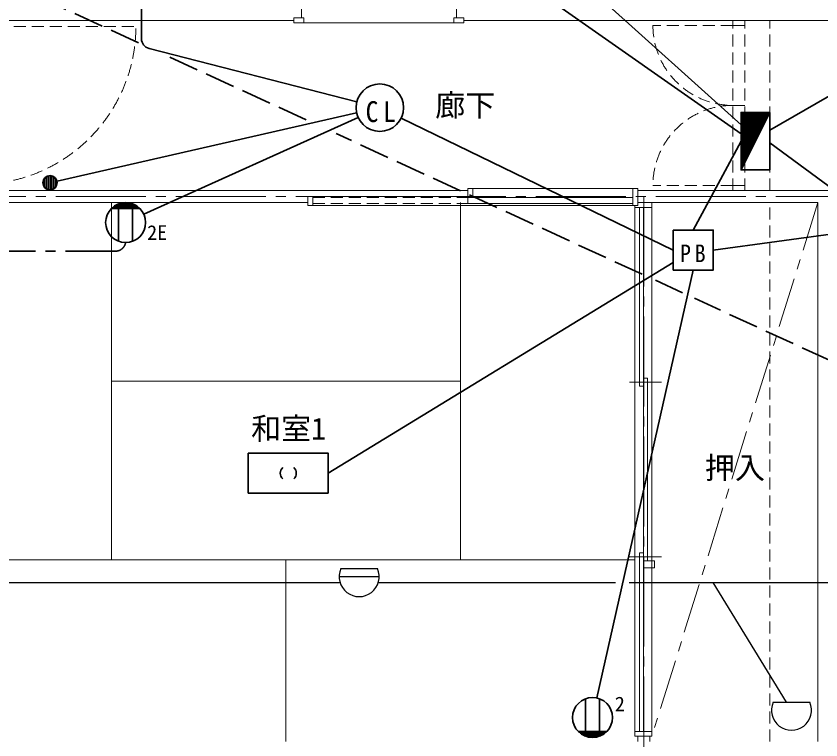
# Model space of a CAD drawing. Units: millimetres at full size, sheet at 1:50; details may follow other scales. Extents: x -9674 to 9699, y -6794 to 6791.
# Drawn here: x -2142 to 1882, y -2255 to 1364 of the extents above; entities that cross this region are included whole.
import ezdxf
from ezdxf.enums import TextEntityAlignment as Align

# ---------------------------------------------------------------- set-up
doc = ezdxf.new("R2010")
doc.units = ezdxf.units.MM
doc.header["$LTSCALE"] = 50
for name, pattern in [('CHAIN1', [8, 5, -1, 1, -1]), ('CHAIN2', [12, 9, -1, 1, -1]), ('DASHED1', [1.8, 1.2, -0.6]), ('DASHED3', [4, 3, -1])]:
    doc.linetypes.add(name, pattern=pattern)
for name, color, linetype, lineweight in [('1-0_芯', 134, 'CHAIN2', 9), ('1-2_間仕切', 134, 'Continuous', 9), ('1-3_建具', 134, 'Continuous', 9), ('1-4_仕上げ', 134, 'Continuous', 9), ('1-7_その他', 134, 'DASHED1', 9), ('1-C_梁', 134, 'DASHED1', 9), ('2-0_芯', 2, 'Continuous', 35), ('2-E', 2, 'Continuous', 35), ('3-3', 1, 'Continuous', 25), ('3-E', 3, 'Continuous', 35)]:
    doc.layers.add(name, color=color, linetype=linetype, lineweight=lineweight)
doc.layers.add('1-A_文字', color=134, linetype='Continuous')
doc.styles.add('ＭＳ ゴシック', font='')
doc.styles.get('ＭＳ ゴシック').set_extended_font_data('MS Gothic')

msp = doc.modelspace()

# ---------------------------------------------------------------- linework, layer by layer
at = {"layer": '1-0_芯'}
for p, q in [((-8542.5, 462.91), (2697.5, 462.91)), ((997.5, -3587.09), (997.5, 462.91))]:
    msp.add_line(p, q, dxfattribs=at)
at = {"layer": '1-2_間仕切'}
for p, q in [((-715, 1355.41), (-715, 1402.91)), ((60, 1355.41), (60, 1402.91)), ((-752.5, 1342.91), (-2392.5, 1342.91)), ((1923.5, 1342.91), (97.5, 1342.91)), ((-2632.5, 492.91), (117.5, 492.91)), ((967.5, 492.91), (1923.5, 492.91)), ((-657.5, 462.91), (117.5, 462.91)), ((-2632.5, 432.91), (-682.5, 432.91)), ((967.5, 432.91), (1867.5, 432.91)), ((1867.5, -2262.09), (1867.5, 432.91)), ((967.5, -2262.09), (967.5, -2236.09)), ((1027.5, -2262.09), (1027.5, -2236.09))]:
    msp.add_line(p, q, dxfattribs=at)
at = {"layer": '1-3_建具'}
for p, q in [((-702.5, 1355.41), (-752.5, 1355.41)), ((-752.5, 1330.41), (-752.5, 1355.41)), ((-702.5, 1330.41), (-752.5, 1330.41)), ((-702.5, 1330.41), (-702.5, 1355.41)), ((-702.5, 1330.41), (47.5, 1330.41)), ((47.5, 1330.41), (47.5, 1355.41)), ((97.5, 1355.41), (47.5, 1355.41)), ((97.5, 1330.41), (47.5, 1330.41)), ((97.5, 1330.41), (97.5, 1355.41)), ((142.5, 502.91), (117.5, 502.91)), ((117.5, 462.91), (117.5, 502.91)), ((142.5, 502.91), (942.5, 502.91)), ((142.5, 462.91), (142.5, 502.91)), ((967.5, 502.91), (942.5, 502.91)), ((942.5, 502.91), (942.5, 417.91)), ((967.5, 417.91), (967.5, 502.91)), ((-682.5, 462.91), (-682.5, 437.91)), ((-682.5, 417.91), (-682.5, 462.91)), ((-657.5, 417.91), (-657.5, 462.91)), ((142.5, 462.91), (117.5, 462.91)), ((117.5, 427.91), (117.5, 457.91)), ((117.5, 457.91), (942.5, 457.91)), ((-657.5, 417.91), (-682.5, 417.91)), ((-657.5, 417.91), (942.5, 417.91)), ((117.5, 427.91), (942.5, 427.91)), ((967.5, 417.91), (942.5, 417.91)), ((952.5, 417.91), (952.5, 407.91)), ((1037.5, 407.91), (952.5, 407.91)), ((975, 407.91), (975, -485.42)), ((995, -485.42), (995, 407.91)), ((1037.5, 407.91), (1037.5, 432.91)), ((1037.5, 407.91), (1037.5, -2212.09)), ((1085, -465.42), (925, -465.42)), ((975, -485.42), (995, -485.42)), ((975, -1318.75), (995, -1318.75)), ((975, -1318.75), (975, -2212.09)), ((995, -1318.75), (995, -2212.09)), ((1085, -1338.75), (925, -1338.75)), ((1037.5, -2212.09), (952.5, -2212.09)), ((1037.5, -2236.09), (1037.5, -2212.09)), ((1037.5, -2236.09), (952.5, -2236.09))]:
    msp.add_line(p, q, dxfattribs=at)
at = {"layer": '1-3_建具', "linetype": 'DASHED1'}
for p, q in [((1442.5, 492.91), (1442.5, 1342.91)), ((1502.5, 492.91), (1502.5, 1342.91)), ((-2332.5, 1312.91), (-1542.5, 1312.91)), ((1442.5, 1317.91), (1042.5, 1317.91)), ((1502.5, 1317.91), (1442.5, 1317.91)), ((1442.5, 917.91), (1502.5, 917.91)), ((1442.5, 517.91), (1042.5, 517.91)), ((1442.5, 517.91), (1502.5, 517.91)), ((-657.5, 457.91), (117.5, 457.91)), ((-657.5, 427.91), (117.5, 427.91))]:
    msp.add_line(p, q, dxfattribs=at)
at = {"layer": '1-3_建具'}
for points in [[(-657.5, 417.91), (-657.5, 462.91), (-682.5, 462.91)], [(952.5, -2236.09), (952.5, -2212.09), (952.5, 407.91)], [(995, -1358.75), (995, -445.42), (1015, -445.42), (1015, -1358.75)]]:
    msp.add_lwpolyline(points, dxfattribs=at)
msp.add_lwpolyline([(995, -1393.75), (1050, -1393.75), (1050, -1358.75), (995, -1358.75)], close=True, dxfattribs=at)
at = {"layer": '1-3_建具', "linetype": 'DASHED1'}
for centre, radius, start, end in [((-2332.5, 1312.91), 790, 270, 360), ((1442.5, 1317.91), 400, 180, 270), ((1442.5, 517.91), 400, 90, 180)]:
    msp.add_arc(centre, radius, start, end, dxfattribs=at)
at = {"layer": '1-4_仕上げ'}
for p, q in [((-1665, 432.91), (-1665, -1353.75)), ((80, 432.91), (80, -1353.75)), ((-1665, -460.42), (80, -460.42)), ((-2537.5, -1353.75), (952.5, -1353.75)), ((-792.5, -1353.75), (-792.5, -2262.09))]:
    msp.add_line(p, q, dxfattribs=at)
at = {"layer": '1-7_その他', "linetype": 'CHAIN1'}
msp.add_line((1867.5, 432.91), (1037.5, -2237.09), dxfattribs=at)
at = {"layer": '1-C_梁'}
for p, q in [((1627.5, 492.91), (1627.5, 1342.91)), ((1627.5, -2262.09), (1627.5, 432.91))]:
    msp.add_line(p, q, dxfattribs=at)
at = {"layer": '2-0_芯'}
for p, q in [((-21.15, 1830.87), (1483.47, 775.49)), ((3088.68, 1636.72), (1627.5, 793.83)), ((696.76, 1528.96), (1483.47, 820.34)), ((-1514.53, 1250.47), (-1514.53, 1406.03)), ((-1476.95, 1202.04), (-437.98, 935.69)), ((-438.74, 879.83), (-1936.89, 538.89)), ((-1502.8, 373.21), (-431.17, 857.29)), ((1143.84, 194.15), (-216.08, 854.32)), ((1243.84, 294.15), (1483.47, 738.74)), ((2462.68, 113.43), (1627.5, 730.07)), ((-1981.6, 496.2), (-1981.6, 565.61)), ((-1972, 494.9), (-1972, 566.91)), ((-1962.4, 496.2), (-1962.4, 565.61)), ((-2000.81, 509.3), (-2000.81, 552.51)), ((-1991.2, 500.44), (-1991.2, 561.36)), ((-1952.8, 500.44), (-1952.8, 561.36)), ((-1943.19, 509.3), (-1943.19, 552.51)), ((-1525.61, 405.05), (-1662.29, 405.05)), ((-1532.64, 411.05), (-1655.26, 411.05)), ((-1541.27, 417.05), (-1646.63, 417.05)), ((-1552.48, 423.05), (-1635.41, 423.05)), ((-1628.95, 425.73), (-1628.95, 238.33)), ((-1569.63, 429.05), (-1618.27, 429.05)), ((-1558.95, 425.73), (-1558.95, 238.33)), ((-1522.53, 402.05), (-1665.36, 402.05)), ((1343.84, 194.15), (2146.38, 303.96)), ((-580.41, -921.3), (1143.84, 131.47)), ((762.65, -2045.09), (1243.84, 94.15)), ((-980.41, -1021.3), (-980.41, -821.3)), ((-580.41, -1021.3), (-980.41, -1021.3)), ((705.7, -2236.37), (705.7, -2048.97)), ((775.7, -2236.37), (775.7, -2048.97)), ((812.11, -2212.68), (669.28, -2212.68)), ((809.04, -2215.69), (672.36, -2215.69)), ((802.01, -2221.69), (679.39, -2221.69)), ((793.38, -2227.69), (688.02, -2227.69)), ((782.16, -2233.69), (699.23, -2233.69)), ((765.02, -2239.69), (716.38, -2239.69))]:
    msp.add_line(p, q, dxfattribs=at)
at = {"layer": '2-0_芯', "linetype": 'CHAIN1'}
msp.add_line((-1643.95, 188.98), (-2419.78, 188.98), dxfattribs=at)
at = {"layer": '2-0_芯'}
msp.add_lwpolyline([(-580.41, -1021.3), (-580.41, -821.3), (-980.41, -821.3)], dxfattribs=at)
for centre, radius in [((-1972, 530.9), 36.01), ((-1593.95, 332.03), 100.02), ((740.7, -2142.67), 100.02)]:
    msp.add_circle(centre, radius, dxfattribs=at)
for centre, radius, start, end in [((-1464.53, 1250.47), 50, 180, 255.62115), ((-780.33, -921.29), 40.08, 134.60825, 225.39172), ((-780.49, -921.29), 40.08, 314.60825, 45.39172)]:
    msp.add_arc(centre, radius, start, end, dxfattribs=at)
at = {"layer": '2-0_芯', "linetype": 'CHAIN1'}
msp.add_arc((-1643.95, 238.98), 50, 270, 351.98562, dxfattribs=at)
at = {"layer": '2-E'}
for p, q in [((1486.37, 600.5), (1486.37, 882.77)), ((1490.69, 609.14), (1490.69, 882.77)), ((1495.01, 617.78), (1495.01, 882.77)), ((1499.33, 626.42), (1499.33, 882.77)), ((1503.65, 635.06), (1503.65, 882.77)), ((1507.97, 643.7), (1507.97, 882.77)), ((1512.29, 652.34), (1512.29, 882.77)), ((1516.61, 660.98), (1516.61, 882.77)), ((1520.93, 669.62), (1520.93, 882.77)), ((1525.25, 678.26), (1525.25, 882.77)), ((1529.57, 686.9), (1529.57, 882.77)), ((1533.89, 695.54), (1533.89, 882.77)), ((1538.21, 704.18), (1538.21, 882.77)), ((1542.53, 712.82), (1542.53, 882.77)), ((1546.85, 721.46), (1546.85, 882.77)), ((1551.17, 730.1), (1551.17, 882.77)), ((1555.49, 738.74), (1555.49, 882.77)), ((1559.81, 747.38), (1559.81, 882.77)), ((1564.13, 756.02), (1564.13, 882.77)), ((1568.45, 764.66), (1568.45, 882.77)), ((1572.77, 773.3), (1572.77, 882.77)), ((1577.09, 781.94), (1577.09, 882.77)), ((1581.41, 790.58), (1581.41, 882.77)), ((1585.73, 799.22), (1585.73, 882.77)), ((1590.05, 807.86), (1590.05, 882.77)), ((1594.37, 816.5), (1594.37, 882.77)), ((1598.69, 825.14), (1598.69, 882.77)), ((1603.01, 833.78), (1603.01, 882.77)), ((1607.33, 842.42), (1607.33, 882.77)), ((1611.65, 851.06), (1611.65, 882.77)), ((1615.97, 859.7), (1615.97, 882.77)), ((1620.29, 868.34), (1620.29, 882.77)), ((1624.61, 876.98), (1624.61, 882.77)), ((1627.5, 882.77), (1627.5, 594.71)), ((1483.47, 638.74), (1483.47, 838.74))]:
    msp.add_line(p, q, dxfattribs=at)
for points in [[(1483.47, 594.71), (1483.47, 882.77), (1627.5, 882.77)], [(1627.5, 594.71), (1483.47, 594.71), (1627.5, 882.77)]]:
    msp.add_lwpolyline(points, dxfattribs=at)
msp.add_lwpolyline([(1143.84, 294.15), (1343.84, 294.15), (1343.84, 94.15), (1143.84, 94.15)], close=True, dxfattribs=at)
msp.add_circle((-322.93, 906.19), 118.77, dxfattribs=at)
at = {"layer": '3-3'}
for p, q in [((-518.08, -1398.44), (-334.71, -1398.44)), ((-526.41, -1438.44), (-326.37, -1438.44)), ((-3871.55, -1468.45), (-521.81, -1468.45)), ((-330.97, -1468.45), (855.24, -1468.45)), ((923.06, -1468.45), (4431.69, -1468.45)), ((1710.97, -2066.21), (1344.4, -1468.45)), ((1643.82, -2066.21), (1827.19, -2066.21))]:
    msp.add_line(p, q, dxfattribs=at)
for centre in [(-426.39, -1438.43), (1735.5, -2106.21)]:
    msp.add_arc(centre, 100.03, 156.4305, 23.56947, dxfattribs=at)
at = {"layer": '3-E', "linetype": 'DASHED3'}
for p, q in [((-1530.15, 1230.73), (-2037.88, 1463.99)), ((-691.48, 845.44), (-1413.68, 1177.22)), ((988.63, 73.59), (-542, 776.77)), ((1191.27, -19.51), (1052.75, 44.13)), ((4288.06, -1442.2), (1250.29, -46.62))]:
    msp.add_line(p, q, dxfattribs=at)

# ---------------------------------------------------------------- texts
at = {"layer": '1-A_文字', "style": 'ＭＳ ゴシック'}
for s, p in [('廊下', (-46.07, 829.99)), ('和室1', (-966.37, -786.15)), ('押入', (1302.5, -982.09))]:
    msp.add_text(s, height=110, dxfattribs=at).set_placement(p, align=Align.BOTTOM_LEFT)
at = {"layer": '2-0_芯', "color": 7, "style": 'ＭＳ ゴシック'}
for s, p in [('2E', (-1486.01, 223.26)), ('2', (852.43, -2133.62))]:
    msp.add_text(s, height=73.31, dxfattribs=at).set_placement(p, align=Align.BOTTOM_LEFT)
at = {"layer": '2-E', "color": 7, "attachment_point": 7, "style": 'ＭＳ ゴシック'}
for s, insert, char_height in [('\\T1.36;\\W0.9;CL', (-394.01, 832.59), 104.5), ('\\T1.36;\\W0.9;PB', (1178.84, 134.15), 87.98)]:
    msp.add_mtext(s, dxfattribs=dict(at, insert=insert, char_height=char_height))

doc.saveas('drawing.dxf')
